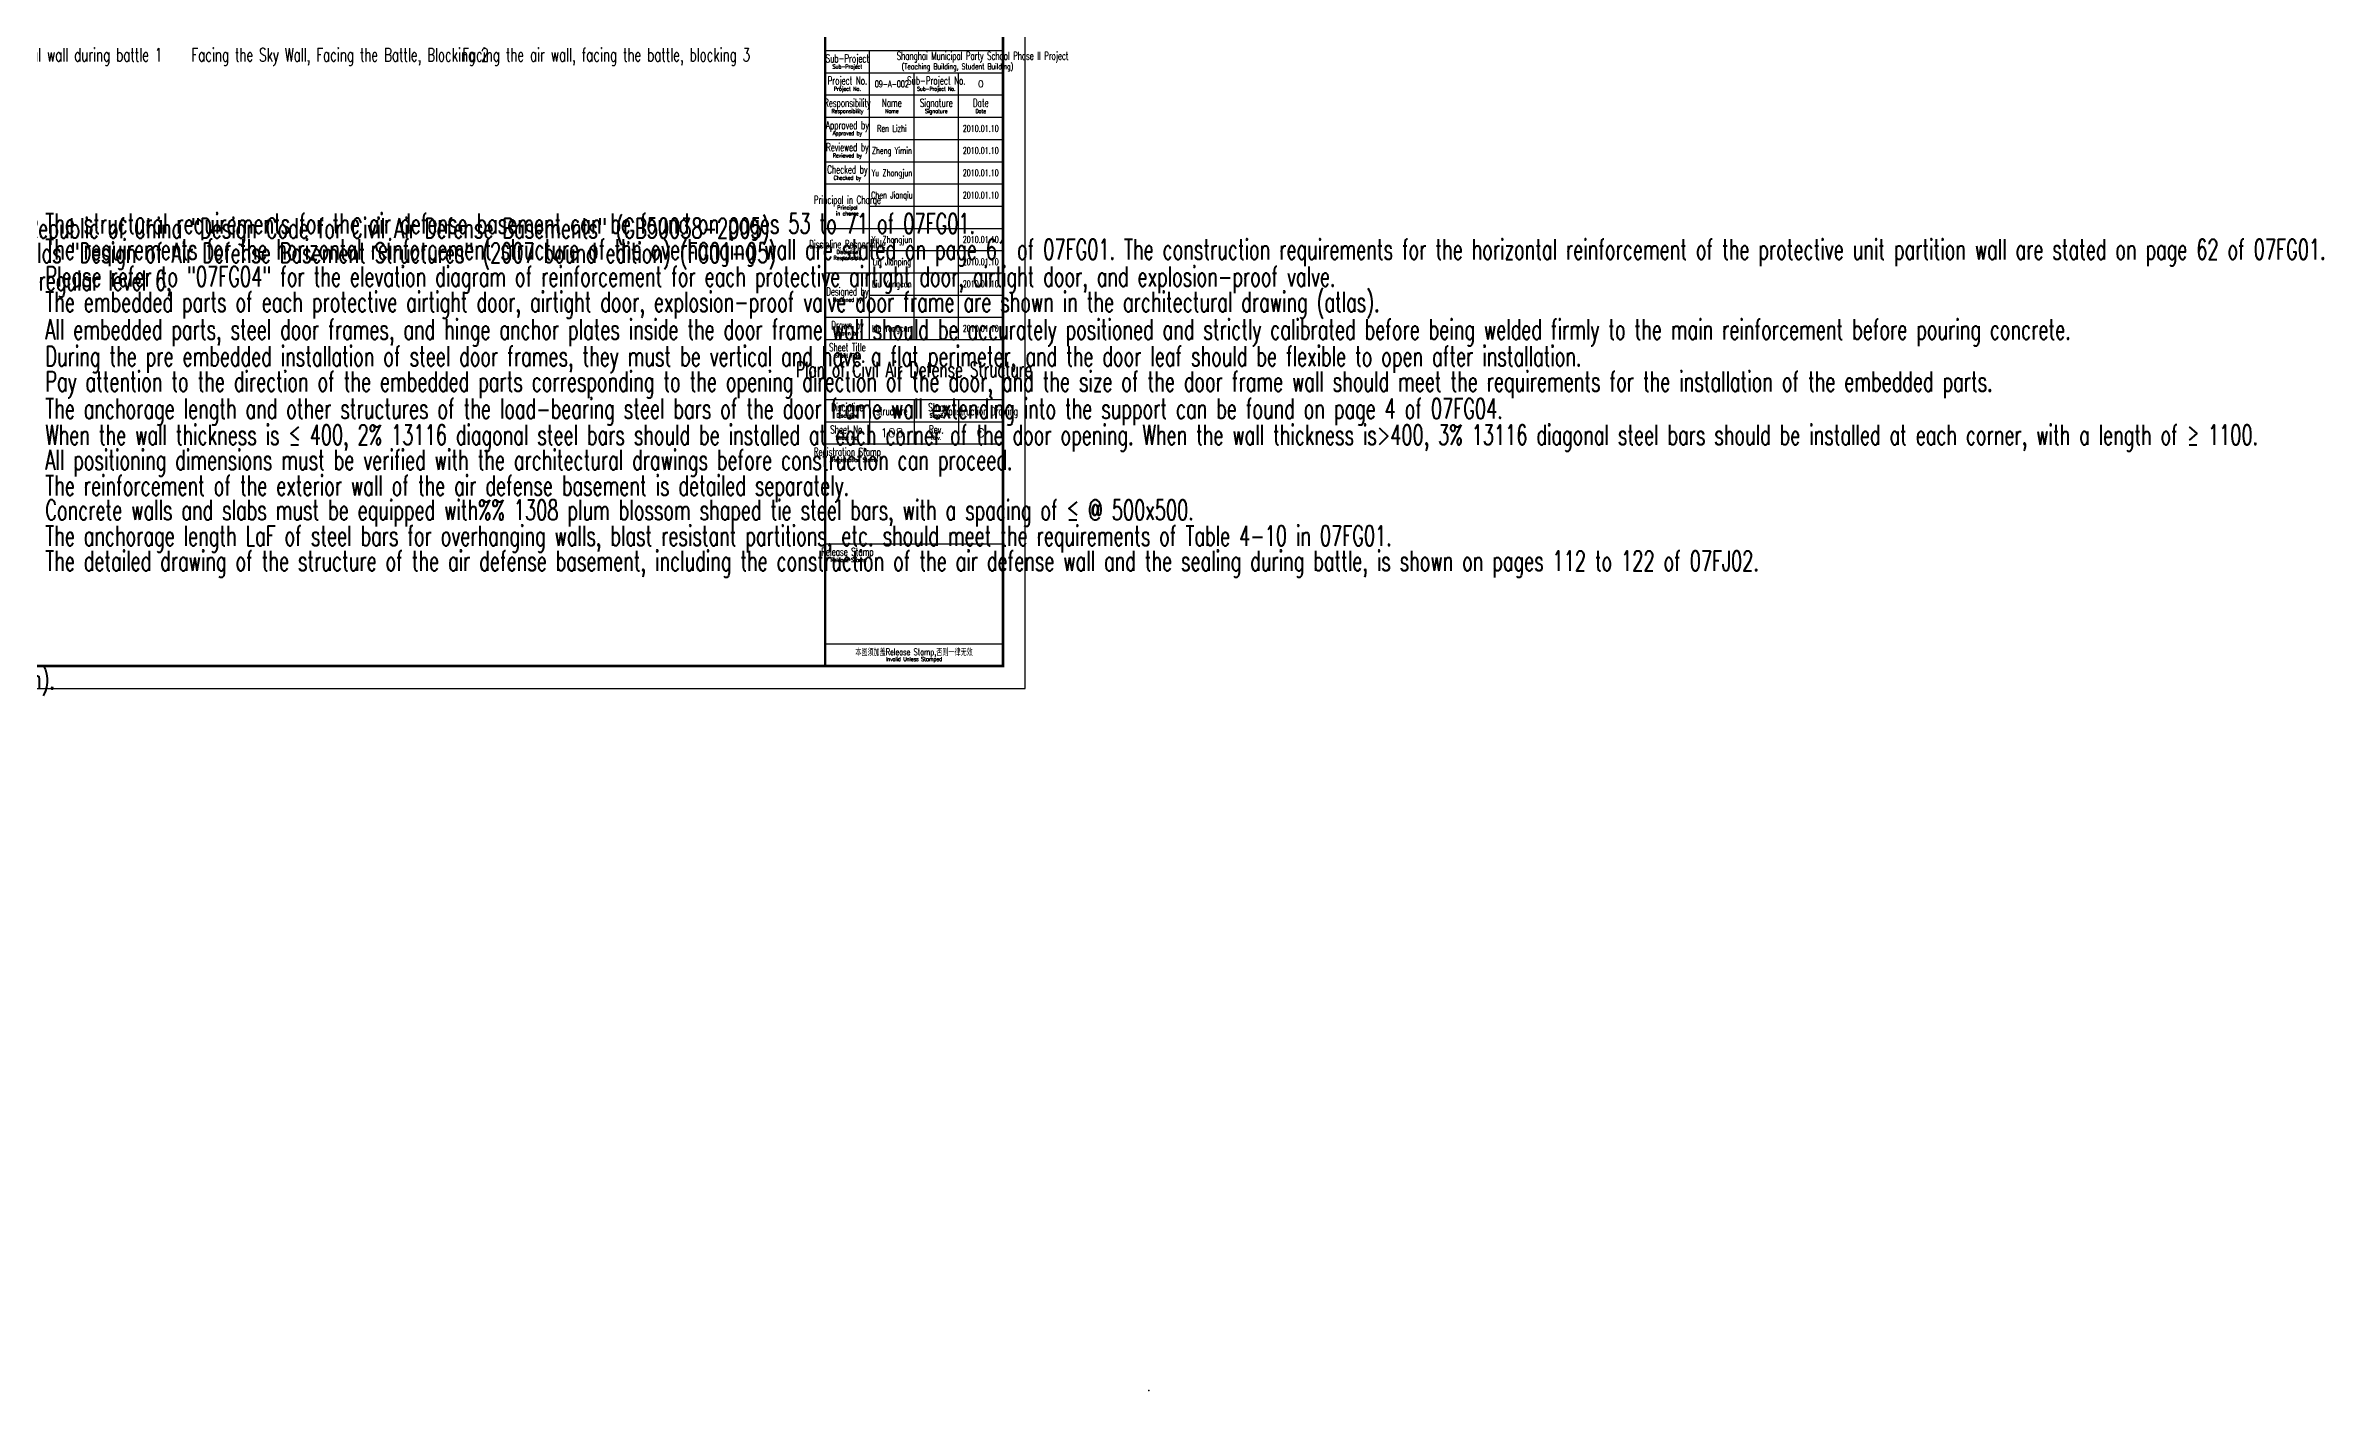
# Model space of a CAD drawing. Extents: x 68709 to 334654, y -65926 to 107615.
# Drawn here: x 180957 to 334654, y -65926 to 24858 of the extents above; entities that cross this region are included whole.
import ezdxf
from ezdxf.enums import TextEntityAlignment as Align

# ---------------------------------------------------------------- set-up
doc = ezdxf.new("R2010")
doc.units = 0
doc.header["$LTSCALE"] = 2000
doc.header["$MEASUREMENT"] = 0
doc.layers.get('0').update_dxf_attribs({"linetype": 'CONTINUOUS'})
for name, color, linetype in [('RFPM$0$0-WALL', 3, 'CONTINUOUS'), ('RFPM$0$0-详图-text', 4, 'CONTINUOUS'), ('SL-TK_TEXT', 220, 'CONTINUOUS')]:
    doc.layers.add(name, color=color, linetype=linetype)
doc.styles.add('0x_tk_A0_LIN$0$TKZ1_tjhts.shx', font='tjromant.shx', dxfattribs={"bigfont": 'tjhts.shx'})
doc.styles.add('0x_tk_A0_LIN$0$TKZ2_tjkts.shx', font='tjromant.shx', dxfattribs={"bigfont": 'tjkts.shx'})
doc.styles.add('TKZ1_tjhts.shx', font='tjromant.shx', dxfattribs={"bigfont": 'tjhts.shx'})
doc.styles.add('TONGJI-FONT', font='simplex.shx', dxfattribs={"width": 0.65})

# ---------------------------------------------------------------- blocks, each defined once
blk = doc.blocks.new('0x_tk_A0_LIN$0$TJAD_TK_A0')
for p, q in [((2162, -441.7), (2162, 399.3)), ((2072, -154.7), (2152, -154.7)), ((2092, -284.7), (2092, -154.7)), ((2072, -164.7), (2152, -164.7)), ((2112, -284.7), (2112, -164.7)), ((2132, -284.7), (2132, -164.7)), ((2072, -184.7), (2152, -184.7)), ((2072, -194.7), (2152, -194.7)), ((2072, -204.7), (2152, -204.7)), ((2072, -214.7), (2152, -214.7)), ((2092, -224.7), (2152, -224.7)), ((2072, -234.7), (2152, -234.7)), ((2092, -244.7), (2152, -244.7)), ((2072, -254.7), (2152, -254.7)), ((2092, -264.7), (2152, -264.7)), ((2072, -274.7), (2152, -274.7)), ((2072, -311.7), (2152, -311.7)), ((2092, -311.7), (2092, -331.7)), ((2112, -311.7), (2112, -331.7)), ((2132, -311.7), (2132, -331.7)), ((2072, -321.7), (2152, -321.7)), ((2072, -376.7), (2152, -376.7)), ((2072, -421.7), (2152, -421.7)), ((973, -441.7), (2162, -441.7))]:
    blk.add_line(p, q)
at = {"const_width": 1.2}
blk.add_lwpolyline([(2152, -431.7), (2152, 389.3), (998, 389.3), (998, -431.7)], close=True, dxfattribs=at)
for points, const_width in [([(2072, 389.3), (2072, -431.7)], 1), ([(2072, -174.7), (2152, -174.7)], 0.6), ([(2072, -284.7), (2152, -284.7)], 0.6), ([(2072, -331.7), (2152, -331.7)], 0.6)]:
    blk.add_lwpolyline(points, dxfattribs=dict(const_width=const_width))
for s, height, style, width, p in [('Sub-Project', 3.6, 'TONGJI-FONT', 0.65, (2082, -158.2)), ('Sub-Project', 1.8, '0x_tk_A0_LIN$0$TKZ2_tjkts.shx', 0.8, (2082, -161.9)), ('Project No.', 3.6, 'TONGJI-FONT', 0.65, (2082, -168.2)), ('Project No.', 1.8, '0x_tk_A0_LIN$0$TKZ2_tjkts.shx', 0.8, (2082, -171.9)), ('Sub-Project No.', 3.6, 'TONGJI-FONT', 0.65, (2122, -168.2)), ('Sub-Project No.', 1.8, '0x_tk_A0_LIN$0$TKZ2_tjkts.shx', 0.7, (2122, -171.9)), ('Responsibility', 3.6, 'TONGJI-FONT', 0.65, (2082, -178.2)), ('Responsibility', 1.8, '0x_tk_A0_LIN$0$TKZ2_tjkts.shx', 0.8, (2082, -181.9)), ('Name', 3.6, 'TONGJI-FONT', 0.65, (2102, -178.2)), ('Name', 1.8, '0x_tk_A0_LIN$0$TKZ2_tjkts.shx', 0.8, (2102, -181.9)), ('Signature', 3.6, 'TONGJI-FONT', 0.65, (2122, -178.2)), ('Signature', 1.8, '0x_tk_A0_LIN$0$TKZ2_tjkts.shx', 0.8, (2122, -181.9)), ('Date', 3.6, 'TONGJI-FONT', 0.65, (2142, -178.2)), ('Date', 1.8, '0x_tk_A0_LIN$0$TKZ2_tjkts.shx', 0.8, (2142, -181.9)), ('Approved by', 3.6, 'TONGJI-FONT', 0.65, (2082, -188.2)), ('Approved by', 1.8, '0x_tk_A0_LIN$0$TKZ2_tjkts.shx', 0.8, (2082, -191.9)), ('Reviewed by', 3.6, 'TONGJI-FONT', 0.65, (2082, -198.2)), ('Reviewed by', 1.8, '0x_tk_A0_LIN$0$TKZ2_tjkts.shx', 0.8, (2082, -201.9)), ('Checked by', 3.6, 'TONGJI-FONT', 0.65, (2082, -208.2)), ('Checked by', 1.8, '0x_tk_A0_LIN$0$TKZ2_tjkts.shx', 0.8, (2082, -211.9)), ('Principal in Charge', 3.6, 'TONGJI-FONT', 0.65, (2082, -221.8)), ('Principal', 1.8, '0x_tk_A0_LIN$0$TKZ2_tjkts.shx', 0.8, (2082, -225.3)), ('in charge', 1.8, '0x_tk_A0_LIN$0$TKZ2_tjkts.shx', 0.8, (2082, -228)), ('Discipline Responsible', 3.6, 'TONGJI-FONT', 0.65, (2082, -241.8)), ('Discipline', 1.8, '0x_tk_A0_LIN$0$TKZ2_tjkts.shx', 0.8, (2082, -245.3)), ('Responsible', 1.8, '0x_tk_A0_LIN$0$TKZ2_tjkts.shx', 0.8, (2082, -248)), ('Designed by', 3.6, 'TONGJI-FONT', 0.65, (2082, -263.1)), ('Designed by', 1.8, '0x_tk_A0_LIN$0$TKZ2_tjkts.shx', 0.8, (2082, -266.8)), ('Drawn by', 3.6, 'TONGJI-FONT', 0.65, (2082, -278.2)), ('Sheet Title', 3.6, 'TONGJI-FONT', 0.65, (2082, -288.2)), ('Drawn by', 1.8, '0x_tk_A0_LIN$0$TKZ2_tjkts.shx', 0.8, (2082, -281.9)), ('Sheet Title', 1.8, '0x_tk_A0_LIN$0$TKZ2_tjkts.shx', 0.8, (2082, -291.9)), ('Discipline', 3.6, 'TONGJI-FONT', 0.65, (2082, -315.2)), (' Stage', 3.6, 'TONGJI-FONT', 0.65, (2122, -315.2)), ('Sheet No.', 3.6, 'TONGJI-FONT', 0.65, (2082, -325.2)), ('Discipline', 1.8, '0x_tk_A0_LIN$0$TKZ2_tjkts.shx', 0.8, (2082, -318.9)), ('Rev.', 3.6, 'TONGJI-FONT', 0.65, (2122, -325.2)), ('Stage', 1.8, '0x_tk_A0_LIN$0$TKZ2_tjkts.shx', 0.8, (2122, -318.9)), ('Registration Stamp', 3.6, 'TONGJI-FONT', 0.65, (2082, -335.2)), ('Registration Stamp', 1.8, '0x_tk_A0_LIN$0$TKZ2_tjkts.shx', 0.8, (2085.4, -338.9)), ('Sheet No.', 1.8, '0x_tk_A0_LIN$0$TKZ2_tjkts.shx', 0.8, (2082, -328.9)), ('Rev.', 1.8, '0x_tk_A0_LIN$0$TKZ2_tjkts.shx', 0.8, (2122, -328.9)), ('Release Stamp', 3.6, 'TONGJI-FONT', 0.65, (2082, -380.2)), ('Release Stamp', 1.8, '0x_tk_A0_LIN$0$TKZ2_tjkts.shx', 0.8, (2082.5, -383.9)), ('本图须加盖Release Stamp,否则一律无效', 3, 'TONGJI-FONT', 0.65, (2112, -425.3)), ('Invalid Unless Stamped', 1.8, '0x_tk_A0_LIN$0$TKZ2_tjkts.shx', 0.8, (2112, -428.5))]:
    blk.add_text(s, height=height, dxfattribs=dict(style=style, width=width)).set_placement(p, align=Align.MIDDLE_CENTER)
blk = doc.blocks.new('0x_tk_A0_LIN')
blk.add_blockref('0x_tk_A0_LIN$0$TJAD_TK_A0', (-973, 441.7))
at = {"color": 31, "style": 'TONGJI-FONT', "width": 0.65}
blk.add_text('Shanghai Municipal Party School Phase II Project', height=3.533, dxfattribs=at).set_placement((1131.2, 282.9))
at = {"color": 1, "style": 'TONGJI-FONT', "width": 0.65}
blk.add_text('(Teaching Building, Student Building)', height=2.533, dxfattribs=at).set_placement((1133.4, 278.6))
at = {"color": 31}
for s, height, style, width, p in [('09-A-002', 3, '0x_tk_A0_LIN$0$TKZ1_tjhts.shx', 0.7, (1129, 272)), ('Ren Lizhi', 3, 'TONGJI-FONT', 0.65, (1129, 252)), ('Zheng Yimin', 3, 'TONGJI-FONT', 0.65, (1129, 242)), ('Yu Zhongjun', 3, 'TONGJI-FONT', 0.65, (1129, 232)), ('Chen Jianqiu', 3, 'TONGJI-FONT', 0.65, (1129, 222)), ('Yu Zhongjun', 3, 'TONGJI-FONT', 0.65, (1129, 202)), ('Lin Jianping', 3, 'TONGJI-FONT', 0.65, (1129, 192)), ('Liu Yongcan', 3, 'TONGJI-FONT', 0.65, (1129, 182)), ('Liu Yongcan', 3, 'TONGJI-FONT', 0.65, (1129, 162)), ('structure', 3.6, 'TONGJI-FONT', 0.65, (1129, 124.7)), ('Construction Drawing', 3.6, 'TONGJI-FONT', 0.65, (1169, 124.7))]:
    blk.add_text(s, height=height, dxfattribs=dict(at, style=style, width=width)).set_placement(p, align=Align.MIDDLE_CENTER)
at = {"color": 31, "style": '0x_tk_A0_LIN$0$TKZ1_tjhts.shx'}
blk.add_text('0', height=3, dxfattribs=at).set_placement((1169, 272), align=Align.MIDDLE_CENTER)
blk = doc.blocks.new('RFPM')
at = {"layer": 'RFPM$0$0-WALL'}
blk.add_point((518605820.1, 4145038950.4), dxfattribs=at)
at = {"layer": 'RFPM$0$0-详图-text', "style": 'TONGJI-FONT', "width": 0.65}
for s, height, p in [('Sealing of the aerial wall during battle 1', 600, (518550619.1, 4145098710)), ('Facing the Sky Wall, Facing the Battle, Blocking 2', 600, (518562794.2, 4145098710)), ('Facing the air wall, facing the battle, blocking 3', 600, (518574969.3, 4145098710)), ('Design Basis for Civil Air Defense Structures: National Standard of the People\'s Republic of China "Design Code for Civil Air Defense Basements" (GB50038-2005)', 900, (518523038.5, 4145090757.8)), ('The structural requirements for the air defense basement can be found on pages 53 to 71 of 07FG01.', 900, (518556225.6, 4145090973.6)), ('Design Atlas for Civil Air Defense Structures: National Building Standard Design Atlas "Design of Air Defense Basement Structures" (2007 bound edition) (FG01-05)', 900, (518523038.5, 4145089650.9)), ('The requirements for the horizontal reinforcement structure of the overhanging wall are stated on page 61 of 07FG01. The construction requirements for the horizontal reinforcement of the protective unit partition wall are stated on page 62 of 07FG01.', 900, (518556225.6, 4145089809.1)), ('I am a Class A civil defense material warehouse for wartime nuclear level 6 and regular level 6,', 900, (518523051.3, 4145088412.2)), ('Please refer to "07FG04" for the elevation diagram of reinforcement for each protective airtight door, airtight door, and explosion-proof valve.', 900, (518556225.6, 4145088591.7)), ('The embedded parts of each protective airtight door, airtight door, explosion-proof valve door frame are shown in the architectural drawing (atlas).', 900, (518556225.6, 4145087446.7)), ('All embedded parts, steel door frames, and hinge anchor plates inside the door frame wall should be accurately positioned and strictly calibrated before being welded firmly to the main reinforcement before pouring concrete.', 900, (518556225.6, 4145086211.6)), ('During the pre embedded installation of steel door frames, they must be vertical and have a flat perimeter, and the door leaf should be flexible to open after installation.', 900, (518556225.6, 4145085005.8)), ('Pay attention to the direction of the embedded parts corresponding to the opening direction of the door, and the size of the door frame wall should meet the requirements for the installation of the embedded parts.', 900, (518556225.6, 4145083872.8)), ('The anchorage length and other structures of the load-bearing steel bars of the door frame wall extending into the support can be found on page 4 of 07FG04.', 900, (518556225.6, 4145082647.2)), ('When the wall thickness is ≤ 400, 2% 13116 diagonal steel bars should be installed at each corner of the door opening. When the wall thickness is>400, 3% 13116 diagonal steel bars should be installed at each corner, with a length of ≥ 1100.', 900, (518556225.6, 4145081468.9)), ('All positioning dimensions must be verified with the architectural drawings before construction can proceed.', 900, (518556225.6, 4145080343.4)), ('The reinforcement of the exterior wall of the air defense basement is detailed separately.', 900, (518556225.6, 4145079187.4)), ('Concrete walls and slabs must be equipped with%% 1308 plum blossom shaped tie steel bars, with a spacing of ≤ @ 500x500.', 900, (518556225.6, 4145078090)), ('The anchorage length LaF of steel bars for overhanging walls, blast resistant partitions, etc. should meet the requirements of Table 4-10 in 07FG01.', 900, (518556225.6, 4145076934.1)), ('The detailed drawing of the structure of the air defense basement, including the construction of the air defense wall and the sealing during battle, is shown on pages 112 to 122 of 07FJ02.', 900, (518556225.6, 4145075799.8))]:
    blk.add_text(s, height=height, dxfattribs=at).set_placement(p)
at = {"layer": 'RFPM$0$0-详图-text', "color": 2, "insert": (518523363.7, 4145087892.6), "char_height": 900, "width": 32576.109, "attachment_point": 1, "style": 'TONGJI-FONT'}
blk.add_mtext('The main loads of civil air defense are as follows:\\PTop plate (qe1): 60kN/m2\\PExterior wall (in saturated soil) (qe2): 60kN/m2\\PBase plate (pile foundation) (qe3): 25 kN/m2\\POutdoor direct and one-way entrances and exits with ξ<30, facing the wall: 160N/m2\\PIndoor entrances and exits, outdoor vertical shafts, stairs, and corridor entrances and exits with overhanging walls: 130kN/m2\\PDoor frame wall at outdoor one-way entrance and exit: 270kN/m2\\PDoor frame walls (qe) at indoor entrances and exits, outdoor shafts, stairs, and corridor entrances and exits: 240 kN/m2\\PFor other details, please refer to pages 19-39 of FG01-05 (2007 bound edition).', dxfattribs=at)

msp = doc.modelspace()

# ---------------------------------------------------------------- block references
at = {"xscale": 150, "yscale": 150, "zscale": 150}
msp.add_blockref('0x_tk_A0_LIN', (68709.2, -18534.8), dxfattribs=at)
at = {"xscale": 1.501262773290653, "yscale": 1.501262773290653, "zscale": 1.501262773290653, "rotation": 2.5543e-11}
msp.add_blockref('RFPM', (-778308220.5, -6222858596.1), dxfattribs=at)

# ---------------------------------------------------------------- texts
at = {"layer": 'SL-TK_TEXT'}
for s, height, style, width, p in [('2010.01.10', 450, 'TKZ1_tjhts.shx', 0.7, (244059.2, 19265.2)), ('2010.01.10', 450, 'TKZ1_tjhts.shx', 0.7, (244059.2, 17765.2)), ('2010.01.10', 450, 'TKZ1_tjhts.shx', 0.7, (244059.2, 16265.2)), ('2010.01.10', 450, 'TKZ1_tjhts.shx', 0.7, (244059.2, 14765.2)), ('2010.01.10', 450, 'TKZ1_tjhts.shx', 0.7, (244059.2, 11765.2)), ('2010.01.10', 450, 'TKZ1_tjhts.shx', 0.7, (244059.2, 10265.2)), ('2010.01.10', 450, 'TKZ1_tjhts.shx', 0.7, (244059.2, 8765.2)), ('2010.01.10', 450, 'TKZ1_tjhts.shx', 0.7, (244059.2, 5765.2)), ('Plan of Civil Air Defense Structure', 1050, 'TONGJI-FONT', 0.65, (239559.2, 2990.2))]:
    msp.add_text(s, height=height, dxfattribs=dict(at, style=style, width=width)).set_placement(p, align=Align.MIDDLE_CENTER)
at = {"layer": 'SL-TK_TEXT', "style": 'TKZ1_tjhts.shx'}
for s, p in [('108', (238059.2, -1284.8)), ('C', (244059.2, -1284.8))]:
    msp.add_text(s, height=600, dxfattribs=at).set_placement(p, align=Align.MIDDLE_CENTER)

doc.saveas('drawing.dxf')
